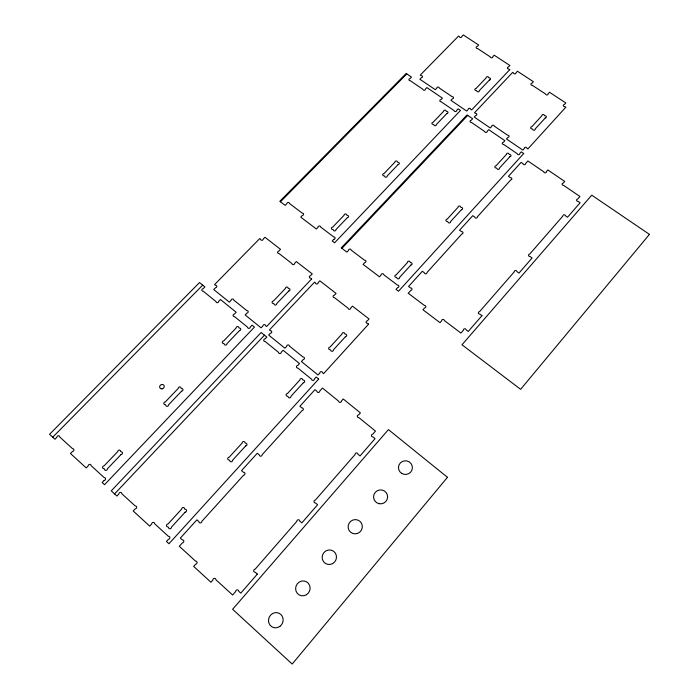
<?xml version="1.0" encoding="UTF-8"?>
<svg xmlns="http://www.w3.org/2000/svg" width="699" height="699" viewBox="0 0 699 699"><rect width="100%" height="100%" fill="white"/><g stroke="black" fill="none" stroke-linecap="round" stroke-linejoin="round"><path stroke-width="1.05" d="M341.933 248.363L467.745 115.396M114.575 493.913L264.475 335.188M280.456 201.775L406.792 73.884M52.722 437.207L202.684 285.131M447.465 477.312L292.199 664.05L232.618 609.275L388.426 429.605L447.465 477.312M649.45 234.383L520.624 389.326L461.987 344.782L591.738 195.161L649.45 234.383M257.319 574.106L240.779 593.136L238.691 591.24A1.573 1.468 -58.3 0 0 237.153 589.834A1.573 1.468 -58.3 0 0 235.694 591.503L232.627 595.024L215.886 579.724A1.564 1.45 -55.3 0 0 214.366 578.335A1.564 1.45 -55.3 0 0 212.907 579.987L210.915 582.232L193.64 566.4L195.633 564.18A1.547 1.433 -52.1 0 0 197.092 562.546A1.547 1.433 -52.1 0 0 195.589 561.175L179.293 546.277L182.369 542.878A1.538 1.415 -48.9 0 0 183.828 541.271A1.538 1.415 -48.9 0 0 182.352 539.925L180.342 538.099L196.908 519.829L198.909 521.629A1.512 1.407 -46.4 0 0 200.395 522.957A1.512 1.407 -46.4 0 0 201.828 521.375L243.61 475.189A1.468 1.381 -38.2 0 0 244.999 473.651A1.468 1.381 -38.2 0 0 243.523 472.375L241.522 470.645L257.319 453.223L259.32 454.935A1.45 1.363 -33.9 0 0 260.797 456.194A1.45 1.363 -33.9 0 0 262.169 454.682L302.029 410.619A1.415 1.337 -22.4 0 0 303.357 409.151A1.415 1.337 -22.4 0 0 301.881 407.936L299.888 406.285L314.969 389.658L316.962 391.283A1.398 1.319 -17.9 0 0 318.438 392.48A1.398 1.319 -17.9 0 0 319.749 391.038L322.457 388.032L338.674 401.209A1.407 1.337 -15.1 0 0 340.16 402.414A1.407 1.337 -15.1 0 0 341.462 400.955L343.226 398.98L360.404 412.891L358.639 414.891A1.415 1.354 -12.6 0 0 357.338 416.359A1.415 1.354 -12.6 0 0 358.849 417.591L375.477 431.1L372.777 434.201A1.424 1.372 -10.7 0 0 371.475 435.695A1.424 1.372 -10.7 0 0 373.004 436.945L375.075 438.64L360.046 455.931L357.967 454.21A1.433 1.389 -18.5 0 0 356.438 452.952A1.433 1.389 -18.5 0 0 355.118 454.464L315.354 500.091A1.477 1.424 -40.6 0 0 313.991 501.664A1.477 1.424 -40.6 0 0 315.52 502.974L317.608 504.757L301.846 522.887L299.757 521.078A1.494 1.433 -47.1 0 0 298.228 519.75A1.494 1.433 -47.1 0 0 296.839 521.34L255.126 569.204A1.547 1.459 -56.2 0 0 253.693 570.847A1.547 1.459 -56.2 0 0 255.231 572.228L257.319 574.106M481.961 315.668L468.234 331.457L466.181 329.902A1.372 1.267 6.9 0 0 464.66 328.757A1.372 1.267 6.9 0 0 463.454 330.146L460.912 333.065L444.389 320.579A1.363 1.258 3.7 0 0 442.886 319.443A1.363 1.258 3.7 0 0 441.672 320.815L440.029 322.685L422.956 309.753L424.608 307.901A1.354 1.241 0.9 0 0 425.822 306.546A1.354 1.241 0.9 0 0 424.337 305.428L408.225 293.239L410.776 290.417A1.346 1.223 -0.9 0 0 411.991 289.08A1.346 1.223 -0.9 0 0 410.531 287.971L408.548 286.485L422.345 271.273L424.319 272.741A1.337 1.215 0.6 0 0 425.778 273.833A1.337 1.215 0.6 0 0 426.975 272.514L461.838 233.982A1.319 1.171 3.4 0 0 463 232.697A1.319 1.171 3.4 0 0 461.541 231.649L459.566 230.224L472.777 215.659L474.752 217.066A1.311 1.153 4.3 0 0 476.202 218.097A1.311 1.153 4.3 0 0 477.347 216.839L510.742 179.923A1.293 1.118 6 0 0 511.86 178.691A1.293 1.118 6 0 0 510.41 177.695L508.444 176.331L521.105 162.369L523.07 163.715A1.284 1.101 6.6 0 0 524.512 164.702A1.284 1.101 6.6 0 0 525.613 163.487L527.894 160.971L543.822 171.84A1.293 1.11 8.2 0 0 545.281 172.845A1.293 1.11 8.2 0 0 546.373 171.622L547.859 169.962L564.705 181.434L563.228 183.112A1.302 1.127 9.7 0 0 562.136 184.344A1.302 1.127 9.7 0 0 563.621 185.357L579.925 196.489L577.662 199.084A1.319 1.136 11.2 0 0 576.57 200.342A1.319 1.136 11.2 0 0 578.064 201.364L580.1 202.762L567.527 217.223L565.491 215.816A1.319 1.153 11 0 0 563.988 214.776A1.319 1.153 11 0 0 562.887 216.043L529.685 254.139A1.337 1.188 10.1 0 0 528.549 255.45A1.337 1.188 10.1 0 0 530.052 256.524L532.105 257.983L518.973 273.091L516.919 271.605A1.346 1.206 9.6 0 0 515.416 270.522A1.346 1.206 9.6 0 0 514.254 271.841L479.575 311.64A1.363 1.249 7.9 0 0 478.387 313.012A1.363 1.249 7.9 0 0 479.898 314.139L481.961 315.668M318.657 379.076L168.948 543.761L166.441 541.463L168.424 539.279A1.538 1.407 -48.2 0 0 169.883 537.671A1.538 1.407 -48.2 0 0 168.415 536.334L154.619 523.717A1.529 1.389 -46.4 0 0 153.168 522.389A1.529 1.389 -46.4 0 0 151.709 523.979L149.717 526.137L133.212 510.995L135.195 508.872A1.52 1.372 -44.5 0 0 136.663 507.299A1.52 1.372 -44.5 0 0 135.23 505.989L121.766 493.686A1.512 1.354 -43.1 0 0 120.35 492.393A1.512 1.354 -43.1 0 0 118.891 493.94L116.908 496.054L111.246 490.864L261.155 332.497L266.808 337.067L265.035 338.945A1.372 1.258 -19.9 0 0 263.724 340.334A1.372 1.258 -19.9 0 0 265.139 341.479L278.56 352.383A1.381 1.276 -19.3 0 0 279.984 353.545A1.381 1.276 -19.3 0 0 281.295 352.139L283.069 350.243L299.513 363.567L297.748 365.49A1.389 1.293 -18.5 0 0 296.446 366.905A1.389 1.293 -18.5 0 0 297.888 368.085L311.632 379.242A1.389 1.311 -17.5 0 0 313.091 380.431A1.389 1.311 -17.5 0 0 314.393 378.998L316.166 377.058L318.657 379.076M368.6 324.144L323.602 373.642L322.562 372.812A1.389 1.302 -15.8 0 0 321.103 371.632A1.389 1.302 -15.8 0 0 319.81 373.056L318.045 374.987L301.4 361.532L303.165 359.609A1.381 1.284 -17.1 0 0 304.458 358.203A1.381 1.284 -17.1 0 0 303.017 357.04L289.438 346.084A1.372 1.267 -18 0 0 288.014 344.93A1.372 1.267 -18 0 0 286.712 346.328L284.947 348.224L268.687 335.074L270.452 333.196A1.372 1.249 -18.8 0 0 271.754 331.815A1.372 1.249 -18.8 0 0 270.347 330.679L269.43 329.937L314.559 282.151L315.467 282.868A1.337 1.215 -11.4 0 0 316.883 283.96A1.337 1.215 -11.4 0 0 318.132 282.632L319.827 280.832L336.053 293.405L334.349 295.223A1.346 1.223 -10 0 0 333.1 296.568A1.346 1.223 -10 0 0 334.524 297.669L348.067 308.198A1.354 1.241 -8.6 0 0 349.509 309.316A1.354 1.241 -8.6 0 0 350.758 307.953L352.453 306.118L369.055 318.98L367.359 320.841A1.363 1.258 -6.7 0 0 366.11 322.213A1.363 1.258 -6.7 0 0 367.569 323.349L368.6 324.144M523.717 153.518L398.517 291.23L396.036 289.351L397.687 287.534A1.337 1.223 -2.5 0 0 398.911 286.206A1.337 1.223 -2.5 0 0 397.451 285.105L383.786 274.768A1.337 1.215 -4.2 0 0 382.344 273.685A1.337 1.215 -4.2 0 0 381.13 275.004L379.47 276.804L363.096 264.388L364.747 262.614A1.328 1.197 -5.9 0 0 365.97 261.304A1.328 1.197 -5.9 0 0 364.546 260.229L351.186 250.128A1.319 1.18 -7.2 0 0 349.78 249.071A1.319 1.18 -7.2 0 0 348.556 250.364L346.896 252.121L341.278 247.857L467.089 114.951L472.655 118.743L471.161 120.324A1.258 1.066 2.3 0 0 470.06 121.495A1.258 1.066 2.3 0 0 471.458 122.447L484.687 131.482A1.267 1.075 3.4 0 0 486.093 132.443A1.267 1.075 3.4 0 0 487.194 131.263L488.688 129.656L504.888 140.691L503.402 142.308A1.276 1.083 4.7 0 0 502.301 143.505A1.276 1.083 4.7 0 0 503.726 144.475L517.243 153.701A1.284 1.092 5.9 0 0 518.684 154.68A1.284 1.092 5.9 0 0 519.776 153.483L521.262 151.849L523.717 153.518M565.762 107.27L527.867 148.948L526.854 148.267A1.276 1.092 6.3 0 0 525.421 147.288A1.276 1.092 6.3 0 0 524.329 148.485L522.843 150.11L506.469 138.979L507.955 137.362A1.267 1.083 4.9 0 0 509.047 136.183A1.267 1.083 4.9 0 0 507.623 135.213L494.263 126.143A1.258 1.066 3.8 0 0 492.856 125.191A1.258 1.066 3.8 0 0 491.755 126.362L490.27 127.961L474.245 117.056L475.739 115.475A1.249 1.057 2.5 0 0 476.832 114.313A1.249 1.057 2.5 0 0 475.442 113.369L474.534 112.757L512.655 72.399L513.555 72.984A1.232 1.022 4.1 0 0 514.945 73.893A1.232 1.022 4.1 0 0 516.002 72.775L517.435 71.246L533.389 81.704L531.956 83.242A1.241 1.031 5.3 0 0 530.899 84.378A1.241 1.031 5.3 0 0 532.297 85.295L545.604 94.033A1.249 1.04 6.3 0 0 547.02 94.968A1.249 1.04 6.3 0 0 548.077 93.823L549.51 92.268L565.806 102.945L564.373 104.509A1.258 1.048 7.5 0 0 563.324 105.671A1.258 1.048 7.5 0 0 564.748 106.606L565.762 107.27M185.113 512.184L171.482 527.107A1.529 1.398 -47 0 1 170.075 528.785A1.529 1.398 -47 0 1 168.564 527.457L167.952 526.897A1.52 1.398 -46.7 0 1 166.493 525.526A1.52 1.398 -46.7 0 1 168.031 523.97L181.67 509.082A1.503 1.389 -44.6 0 1 183.103 507.509A1.503 1.389 -44.6 0 1 184.571 508.828L185.086 509.291A1.512 1.389 -44.9 0 1 186.554 510.611A1.512 1.389 -44.9 0 1 185.113 512.184M245.611 445.962L232.601 460.195A1.459 1.363 -36.6 0 1 231.264 461.794A1.459 1.363 -36.6 0 1 229.761 460.536L229.15 460.003A1.459 1.363 -36.4 0 1 227.691 458.701A1.459 1.363 -36.4 0 1 229.158 457.225L242.169 443.017A1.442 1.354 -33.3 0 1 243.54 441.523A1.442 1.354 -33.3 0 1 244.999 442.764L245.515 443.21A1.442 1.354 -33.4 0 1 246.983 444.459A1.442 1.354 -33.4 0 1 245.611 445.962M303.349 382.755L290.933 396.35A1.407 1.319 -22.5 0 1 289.648 397.88A1.407 1.319 -22.5 0 1 288.154 396.674L287.542 396.176A1.407 1.319 -22.5 0 1 286.083 394.935A1.407 1.319 -22.5 0 1 287.499 393.52L299.915 379.959A1.398 1.302 -19.2 0 1 301.225 378.526A1.398 1.302 -19.2 0 1 302.676 379.714L303.2 380.134A1.398 1.311 -19.1 0 1 304.659 381.322A1.398 1.311 -19.1 0 1 303.349 382.755M345.437 336.691L333.44 349.823A1.372 1.284 -12.7 0 1 332.208 351.291A1.372 1.284 -12.7 0 1 330.706 350.138L330.103 349.657A1.372 1.276 -12.9 0 1 328.644 348.46A1.372 1.276 -12.9 0 1 330.007 347.097L342.012 333.991A1.363 1.267 -10.3 0 1 343.279 332.61A1.363 1.267 -10.3 0 1 344.729 333.746L345.245 334.157A1.363 1.267 -10.1 0 1 346.704 335.302A1.363 1.267 -10.1 0 1 345.437 336.691M410.907 265.026L399.54 277.459A1.337 1.215 -2.4 0 1 398.378 278.849A1.337 1.215 -2.4 0 1 396.892 277.765L396.289 277.311A1.337 1.215 -2.7 0 1 394.839 276.184A1.337 1.215 -2.7 0 1 396.132 274.89L407.491 262.483A1.328 1.197 -1.3 0 1 408.697 261.173A1.328 1.197 -1.3 0 1 410.138 262.247L410.654 262.632A1.328 1.197 -1.1 0 1 412.104 263.706A1.328 1.197 -1.1 0 1 410.907 265.026M461.436 209.7L450.558 221.609A1.311 1.162 2.1 0 1 449.448 222.946A1.311 1.162 2.1 0 1 447.963 221.915L447.36 221.478A1.311 1.162 1.9 0 1 445.918 220.403A1.311 1.162 1.9 0 1 447.159 219.163L458.046 207.28A1.302 1.145 2.7 0 1 459.191 206.022A1.302 1.145 2.7 0 1 460.632 207.053L461.148 207.42A1.302 1.145 2.9 0 1 462.589 208.442A1.302 1.145 2.9 0 1 461.436 209.7M509.868 156.69L499.436 168.109A1.284 1.11 4.9 0 1 498.37 169.385A1.284 1.11 4.9 0 1 496.902 168.398L496.299 167.987A1.284 1.11 4.7 0 1 494.857 166.956A1.284 1.11 4.7 0 1 496.054 165.768L506.487 154.374A1.276 1.092 5.3 0 1 507.588 153.177A1.276 1.092 5.3 0 1 509.021 154.156L509.536 154.505A1.284 1.101 5.4 0 1 510.969 155.484A1.284 1.101 5.4 0 1 509.868 156.69M545.281 117.921L535.181 128.983A1.267 1.075 6.3 0 1 534.15 130.224A1.267 1.075 6.3 0 1 532.682 129.271L532.088 128.869A1.267 1.075 6.2 0 1 530.655 127.873A1.267 1.075 6.2 0 1 531.808 126.729L541.917 115.685A1.258 1.057 6.6 0 1 542.983 114.522A1.258 1.057 6.6 0 1 544.416 115.466L544.923 115.807A1.267 1.057 6.7 0 1 546.356 116.75A1.267 1.057 6.7 0 1 545.281 117.921M311.693 278.884L266.581 326.547L265.585 325.743A1.363 1.241 -19 0 0 264.187 324.616A1.363 1.241 -19 0 0 262.885 325.979L261.12 327.848L245.139 314.926L246.904 313.082A1.354 1.223 -19.6 0 0 248.206 311.728A1.354 1.223 -19.6 0 0 246.826 310.609L233.789 300.098A1.354 1.215 -20 0 0 232.418 298.997A1.354 1.215 -20 0 0 231.116 300.334L229.351 302.16L213.728 289.535L215.502 287.735A1.346 1.197 -20.4 0 0 216.804 286.407A1.346 1.197 -20.4 0 0 215.449 285.314L214.567 284.607L259.766 238.56L260.648 239.241A1.311 1.162 -14.6 0 0 262.003 240.299A1.311 1.162 -14.6 0 0 263.252 239.014L264.956 237.276L280.544 249.351L278.849 251.107A1.319 1.18 -13.8 0 0 277.59 252.4A1.319 1.18 -13.8 0 0 278.962 253.466L291.972 263.575A1.328 1.188 -13 0 0 293.362 264.65A1.328 1.188 -13 0 0 294.611 263.34L296.315 261.566L312.252 273.921L310.557 275.712A1.337 1.206 -11.8 0 0 309.308 277.031A1.337 1.206 -11.8 0 0 310.706 278.123L311.693 278.884M509.763 69.664L471.642 109.926L470.663 109.271A1.249 1.057 2 0 0 469.282 108.328A1.249 1.057 2 0 0 468.181 109.481L466.696 111.054L450.925 100.333L452.419 98.777A1.241 1.04 0.9 0 0 453.52 97.633A1.241 1.04 0.9 0 0 452.148 96.707L439.269 87.969A1.232 1.031 -0.1 0 0 437.915 87.052A1.232 1.031 -0.1 0 0 436.814 88.188L435.32 89.725L419.881 79.232L421.375 77.703A1.223 1.022 -1.1 0 0 422.476 76.575A1.223 1.022 -1.1 0 0 421.139 75.667L420.265 75.081L458.57 36.06L459.435 36.636A1.206 0.987 0.8 0 0 460.772 37.51A1.206 0.987 0.8 0 0 461.838 36.427L463.28 34.95L478.666 45.024L477.225 46.51A1.215 0.996 1.8 0 0 476.159 47.611A1.215 0.996 1.8 0 0 477.513 48.493L490.34 56.916A1.223 1.005 2.7 0 0 491.703 57.816A1.223 1.005 2.7 0 0 492.76 56.706L494.202 55.204L509.903 65.488L508.47 67.008A1.232 1.014 3.7 0 0 507.404 68.126A1.232 1.014 3.7 0 0 508.785 69.026L509.763 69.664M104.134 480.44L102.15 482.52L104.535 484.713L254.462 327.071L252.077 325.14L250.303 327.001A1.363 1.241 -20.4 0 1 249.001 328.373A1.363 1.241 -20.4 0 1 247.603 327.237L234.471 316.577A1.363 1.232 -20.8 0 1 233.09 315.459A1.363 1.232 -20.8 0 1 234.401 314.096L236.175 312.261L220.456 299.522L218.682 301.348A1.354 1.215 -21.2 0 1 217.372 302.684A1.354 1.215 -21.2 0 1 216.008 301.584L203.173 291.16A1.346 1.197 -21.5 0 1 201.828 290.068A1.346 1.197 -21.5 0 1 203.138 288.731L204.912 286.931L199.512 282.562L49.55 434.306L54.941 439.252L56.925 437.233A1.477 1.293 -38.6 0 1 58.393 435.748A1.477 1.293 -38.6 0 1 59.738 436.98L72.574 448.714A1.485 1.302 -39.5 0 1 73.937 449.964A1.485 1.302 -39.5 0 1 72.478 451.458L70.485 453.502L86.222 467.919L88.205 465.857A1.494 1.319 -40.6 0 1 89.673 464.346A1.494 1.319 -40.6 0 1 91.053 465.604L104.195 477.627A1.503 1.337 -41.7 0 1 105.593 478.902A1.503 1.337 -41.7 0 1 104.134 480.44M333.886 239.268L332.226 241.006L334.603 242.806L460.484 110.451L458.133 108.852L456.63 110.416A1.249 1.057 1.2 0 1 455.53 111.578A1.249 1.057 1.2 0 1 454.149 110.634L441.183 101.783A1.241 1.048 0.2 0 1 439.82 100.857A1.241 1.048 0.2 0 1 440.929 99.704L442.423 98.148L426.888 87.567L425.385 89.105A1.232 1.031 -0.9 0 1 424.276 90.241A1.232 1.031 -0.9 0 1 422.93 89.323L410.234 80.656A1.232 1.022 -1.8 0 1 408.898 79.747A1.232 1.022 -1.8 0 1 410.007 78.62L411.51 77.091L406.163 73.456L279.827 201.295L285.209 205.375L286.87 203.689A1.293 1.127 -11.4 0 1 288.093 202.439A1.293 1.127 -11.4 0 1 289.438 203.461L302.23 213.134A1.302 1.145 -10.6 0 1 303.593 214.156A1.302 1.145 -10.6 0 1 302.37 215.414L300.71 217.118L316.376 229.001L318.045 227.271A1.302 1.153 -9.5 0 1 319.268 226.004A1.302 1.153 -9.5 0 1 320.64 227.044L333.72 236.926A1.311 1.171 -8.5 0 1 335.109 237.983A1.311 1.171 -8.5 0 1 333.886 239.268M288.757 290.985L276.725 303.628A1.354 1.223 -16.5 0 1 275.493 305.044A1.354 1.223 -16.5 0 1 274.052 303.943L273.475 303.471A1.354 1.223 -16.6 0 1 272.077 302.326A1.354 1.223 -16.6 0 1 273.44 301.016L285.472 288.39A1.346 1.215 -14.6 0 1 286.739 287.062A1.346 1.215 -14.6 0 1 288.128 288.154L288.626 288.547A1.346 1.215 -14.5 0 1 290.024 289.648A1.346 1.215 -14.5 0 1 288.757 290.985M489.449 79.974L479.278 90.66A1.241 1.04 2.3 0 1 478.238 91.857A1.241 1.04 2.3 0 1 476.832 90.931L476.255 90.547A1.241 1.04 2.2 0 1 474.874 89.594A1.241 1.04 2.2 0 1 476.036 88.485L486.207 77.816A1.232 1.022 2.7 0 1 487.273 76.689A1.232 1.022 2.7 0 1 488.653 77.606L489.143 77.93A1.232 1.022 2.8 0 1 490.515 78.838A1.232 1.022 2.8 0 1 489.449 79.974M121.032 454.542L107.401 468.811A1.494 1.328 -40.8 0 1 105.986 470.418A1.494 1.328 -40.8 0 1 104.553 469.151L103.968 468.618A1.494 1.328 -40.6 0 1 102.578 467.308A1.494 1.328 -40.6 0 1 104.116 465.831L117.755 451.589A1.477 1.319 -38.9 0 1 119.188 450.086A1.477 1.319 -38.9 0 1 120.586 451.336L121.084 451.781A1.477 1.319 -39 0 1 122.474 453.039A1.477 1.319 -39 0 1 121.032 454.542M181.583 391.169L168.564 404.8A1.433 1.293 -32.8 0 1 167.218 406.329A1.433 1.293 -32.8 0 1 165.777 405.123L165.2 404.625A1.433 1.293 -32.8 0 1 163.811 403.375A1.433 1.293 -32.8 0 1 165.279 401.96L178.297 388.364A1.415 1.284 -30.6 0 1 179.678 386.931A1.415 1.284 -30.6 0 1 181.067 388.12L181.565 388.539A1.415 1.284 -30.7 0 1 182.955 389.736A1.415 1.284 -30.7 0 1 181.583 391.169M239.434 330.618L226.992 343.646A1.381 1.249 -23.6 0 1 225.707 345.105A1.381 1.249 -23.6 0 1 224.274 343.96L223.689 343.48A1.381 1.249 -23.7 0 1 222.299 342.3A1.381 1.249 -23.7 0 1 223.706 340.946L236.157 327.945A1.372 1.241 -21.5 0 1 237.468 326.573A1.372 1.241 -21.5 0 1 238.857 327.709L239.355 328.111A1.372 1.241 -21.4 0 1 240.753 329.246A1.372 1.241 -21.4 0 1 239.434 330.618M347.368 217.651L335.957 229.595A1.311 1.162 -8.3 0 1 334.786 230.932A1.311 1.162 -8.3 0 1 333.362 229.892L332.785 229.455A1.311 1.162 -8.4 0 1 331.396 228.381A1.311 1.162 -8.4 0 1 332.689 227.14L344.1 215.222A1.302 1.145 -7.1 0 1 345.306 213.964A1.302 1.145 -7.1 0 1 346.695 214.995L347.185 215.362A1.302 1.153 -6.9 0 1 348.574 216.393A1.302 1.153 -6.9 0 1 347.368 217.651M398.15 164.501L387.211 175.947A1.276 1.11 -3.4 0 1 386.093 177.231A1.276 1.11 -3.4 0 1 384.677 176.235L384.101 175.825A1.276 1.11 -3.6 0 1 382.711 174.794A1.276 1.11 -3.6 0 1 383.961 173.605L394.9 162.177A1.276 1.101 -2.6 0 1 396.053 160.971A1.276 1.101 -2.6 0 1 397.434 161.958L397.923 162.308A1.276 1.101 -2.5 0 1 399.304 163.295A1.276 1.101 -2.5 0 1 398.15 164.501M446.862 113.518L436.368 124.501A1.258 1.066 0 0 1 435.294 125.733A1.258 1.066 0 0 1 433.878 124.78L433.31 124.387A1.249 1.066 -0.2 0 1 431.93 123.4A1.249 1.066 -0.2 0 1 433.127 122.264L443.62 111.298A1.249 1.057 0.5 0 1 444.73 110.145A1.249 1.057 0.5 0 1 446.102 111.08L446.6 111.421A1.249 1.057 0.6 0 1 447.972 112.356A1.249 1.057 0.6 0 1 446.862 113.518M161.888 388.845A2.368 2.132 -31.3 0 0 163.959 385.429A2.368 2.132 -31.3 0 0 159.975 385.699A2.368 2.132 -31.3 0 0 161.888 388.845M279.915 626.348A7.689 7.252 -66.2 0 0 279.05 613.233A7.689 7.252 -66.2 0 0 268.521 621.062A7.689 7.252 -66.2 0 0 279.915 626.348M306.538 594.674A7.514 7.191 -64.5 0 0 306.45 581.778A7.514 7.191 -64.5 0 0 295.616 588.68A7.514 7.191 -64.5 0 0 306.538 594.674M332.567 563.639A7.34 7.121 -61 0 0 333.248 551.022A7.34 7.121 -61 0 0 322.16 557.007A7.34 7.121 -61 0 0 332.567 563.639M357.573 533.424A7.173 7.06 -51.5 0 0 359.863 521.253A7.173 7.06 -51.5 0 0 348.251 525.517A7.173 7.06 -51.5 0 0 357.573 533.424M379.024 503.682A7.042 6.964 -21.4 0 0 387.307 494.761A7.042 6.964 -21.4 0 0 375.433 492.166A7.042 6.964 -21.4 0 0 379.024 503.682M401.654 473.363A6.964 6.824 1.3 0 0 412.384 467.972A6.964 6.824 1.3 0 0 402.24 461.55A6.964 6.824 1.3 0 0 401.654 473.363"/></g></svg>
